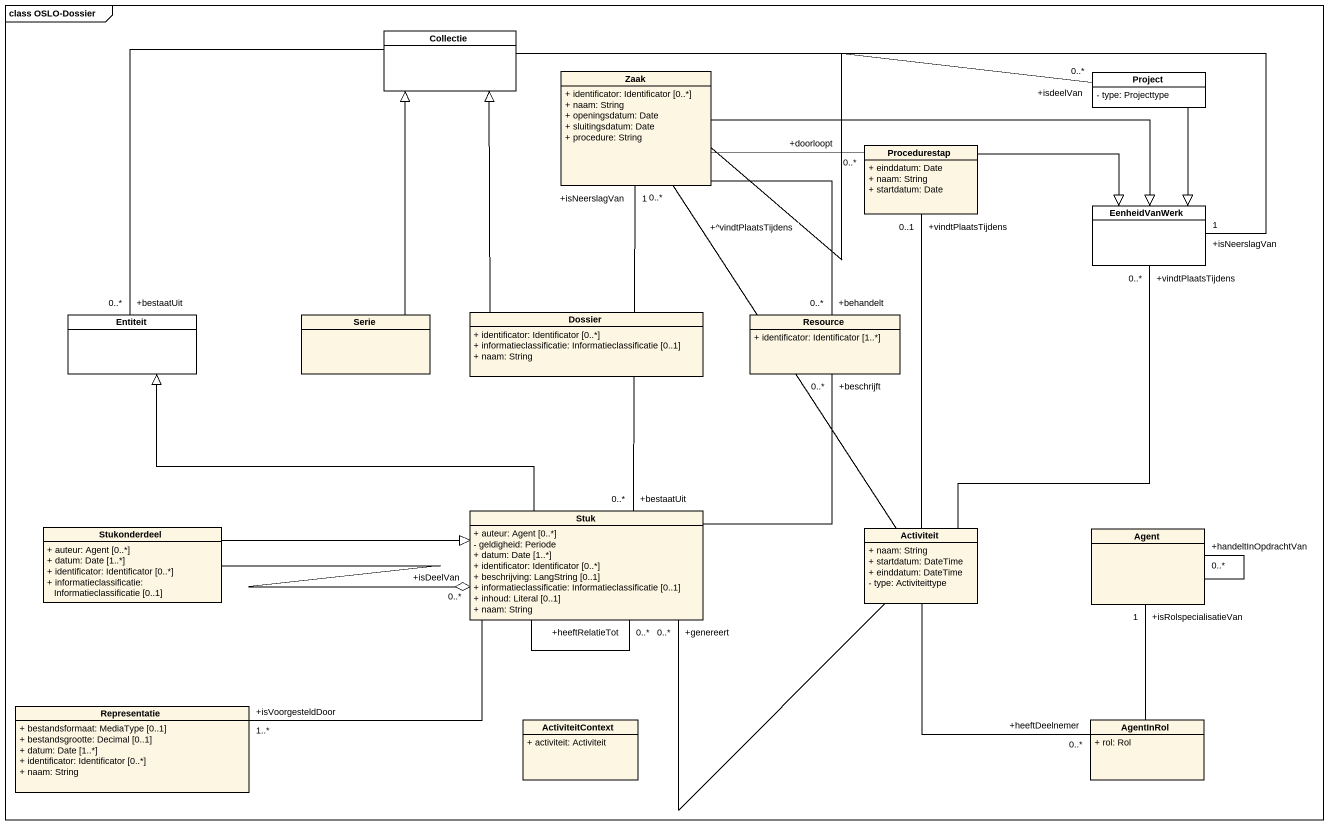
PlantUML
@startuml
mainframe class OSLO-Dossier
hide circle
hide empty members
skinparam classAttributeIconSize 0
class Collectie #FFFFFF
class Zaak {
  + identificator: Identificator [0..*]
  + naam: String
  + openingsdatum: Date
  + sluitingsdatum: Date
  + procedure: String
}
class Project #FFFFFF {
  - type: Projecttype
}
class Procedurestap {
  + einddatum: Date
  + naam: String
  + startdatum: Date
}
class EenheidVanWerk #FFFFFF
class Entiteit #FFFFFF
class Serie
class Dossier {
  + identificator: Identificator [0..*]
  + informatieclassificatie: Informatieclassificatie [0..1]
  + naam: String
}
class Resource {
  + identificator: Identificator [1..*]
}
class Stukonderdeel {
  + auteur: Agent [0..*]
  + datum: Date [1..*]
  + identificator: Identificator [0..*]
  + informatieclassificatie: Informatieclassificatie [0..1]
}
class Stuk {
  + auteur: Agent [0..*]
  - geldigheid: Periode
  + datum: Date [1..*]
  + identificator: Identificator [0..*]
  + beschrijving: LangString [0..1]
  + informatieclassificatie: Informatieclassificatie [0..1]
  + inhoud: Literal [0..1]
  + naam: String
}
class Activiteit {
  + naam: String
  + startdatum: DateTime
  + einddatum: DateTime
  - type: Activiteittype
}
class "Agent" as Agent_
class Representatie {
  + bestandsformaat: MediaType [0..1]
  + bestandsgrootte: Decimal [0..1]
  + datum: Date [1..*]
  + identificator: Identificator [0..*]
  + naam: String
}
class ActiviteitContext {
  + activiteit: Activiteit
}
class AgentInRol {
  + rol: Rol
}
Collectie -right- "+isNeerslagVan\n1" EenheidVanWerk
Collectie -- "+bestaatUit\n0..*" Entiteit
Zaak -right- "+isdeelVan\n0..*" Project
Zaak -right- "+doorloopt\n0..*" Procedurestap
Zaak -right-|> EenheidVanWerk
Zaak -- "+behandelt\n0..*" Resource
Project --|> EenheidVanWerk
Procedurestap -right-|> EenheidVanWerk
Serie -up-|> Collectie
Dossier -up-|> Collectie
Dossier -up- "+isNeerslagVan\n1" Zaak
Dossier -- "+bestaatUit\n0..*" Stuk
Stukonderdeel -right-o "+isDeelVan\n0..*" Stuk
Stukonderdeel -right-|> Stuk
Stuk -left-|> Entiteit
Stuk -up- "+beschrijft\n0..*" Resource
Stuk -- "+heeftRelatieTot\n0..*" Stuk
Stuk -left- "+isVoorgesteldDoor\n1..*" Representatie
Activiteit -up- "+^vindtPlaatsTijdens\n0..*" Zaak
Activiteit -up- "+vindtPlaatsTijdens\n0..1" Procedurestap
Activiteit -up- "+vindtPlaatsTijdens\n0..*" EenheidVanWerk
Activiteit -left- "+genereert\n0..*" Stuk
Activiteit -- "+heeftDeelnemer\n0..*" AgentInRol
Agent_ -- "+handeltInOpdrachtVan\n0..*" Agent_
AgentInRol -up- "+isRolspecialisatieVan\n1" Agent_
@enduml
